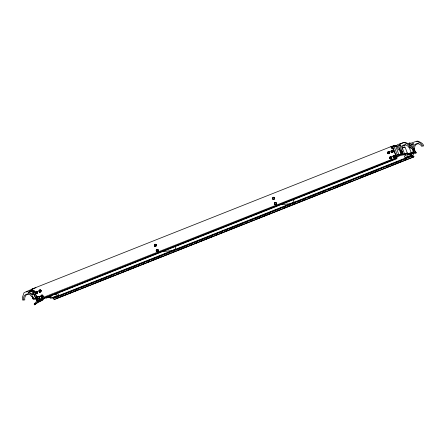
<?xml version="1.0" encoding="UTF-8"?>
<svg xmlns="http://www.w3.org/2000/svg" width="446" height="446" viewBox="0 0 446 446"><rect width="100%" height="100%" fill="white"/><g stroke="black" fill="none" stroke-linecap="round" stroke-linejoin="round"><path stroke-width="0.67" d="M401.829 152.705L402.242 153.798L400.971 153.92L399.744 150.631L400.625 150.285L400.714 148.735A4.276 4.114 84.6 0 1 402.264 145.714C404.606 143.852 407.694 145.195 409.038 147.537L409.679 147.275C409.417 144.61 405.994 143.328 403.853 142.425L397.408 144.733L396.934 145.179L396.862 146.277L396.527 146.126M399.744 150.631L401.891 150.163L401.985 148.613A4.276 4.114 84.6 0 1 403.535 145.591L405.626 144.705M413.448 152.17L412.422 149.432L413.308 149.081L413.397 147.531A4.276 4.114 84.6 0 1 414.947 144.51C417.283 142.648 420.372 143.997 421.715 146.333L422.356 146.071C422.094 143.406 418.677 142.123 416.536 141.226L410.091 143.528M412.422 149.432L414.574 148.958L414.663 147.414A4.276 4.114 84.6 0 1 416.213 144.393L418.309 143.5M409.618 143.974L409.545 145.078L409.205 144.922M401.489 152.928L401.445 153.29L400.876 152.666L400.698 151.289M37.559 291.974L36.605 291.394L37.559 291.974L37.419 292.922L36.327 293.284L35.608 292.682L35.747 291.734L36.304 291.244L37.615 291.595M36.327 293.284L37.185 292.944L37.325 292.002M37.536 297.844L38.49 298.424L37.536 297.844L37.676 296.902L38.964 296.367M38.986 291.338L39.125 290.396L40.218 290.028L40.937 290.63L40.798 291.578L39.705 291.946L38.986 291.338L39.939 291.918M39.22 291.316L39.125 290.396M38.534 296.562L39.254 297.164L39.348 298.084L39.488 297.142L38.769 296.534L37.676 296.902L38.769 296.534M39.705 291.946L40.564 291.606L40.703 290.658L40.218 290.028M40.921 296.506L41.06 295.559L41.918 295.219L42.872 295.798L42.732 296.741L41.64 297.108L40.921 296.506L41.64 297.108M41.155 296.478L41.294 295.536L42.153 295.191M41.918 295.219L42.638 295.821L42.732 296.741M154.277 245.612L154.416 244.664L155.509 244.296L156.228 244.904L156.089 245.846L154.996 246.214L154.277 245.612L155.23 246.186M154.996 246.214L155.855 245.874L155.994 244.926L155.509 244.296M156.206 250.775L156.345 249.827L157.204 249.487L158.157 250.067L158.018 251.014L156.925 251.377L156.206 250.775L156.925 251.377M156.44 250.747L156.579 249.805L157.438 249.465M157.204 249.487L157.923 250.095L158.018 251.014M272.417 198.738L272.556 197.795L273.654 197.427L274.374 198.03L274.229 198.977L273.136 199.345L272.417 198.738L273.37 199.317M273.136 199.345L273.995 199L274.134 198.057L273.654 197.427M274.351 203.9L275.305 204.48L274.351 203.9L274.491 202.958L275.093 202.462M275.349 202.618L276.068 203.22L276.163 204.14L276.303 203.198L275.583 202.59L274.491 202.958L274.636 204.268M387.702 152.995L387.842 152.047L388.934 151.679L389.653 152.287L389.514 153.229L388.421 153.597L387.702 152.995L388.656 153.575M387.936 152.967L387.842 152.047M388.421 153.597L389.28 153.257L389.419 152.309L388.934 151.679M389.631 158.157L389.771 157.215L390.629 156.869L391.582 157.449L391.443 158.397L390.35 158.759L389.631 158.157L390.35 158.759M389.865 158.135L390.005 157.187L390.863 156.847M391.081 151.651L391.226 150.703L392.318 150.341L393.038 150.943L392.898 151.891L391.8 152.253L391.081 151.651L391.226 150.703M390.629 156.869L391.348 157.477L391.443 158.397M391.8 152.253L392.664 151.913L392.803 150.971L392.318 150.341M393.015 156.814L393.155 155.871L394.013 155.531L394.966 156.111L394.827 157.053L393.734 157.421L393.015 156.814L393.734 157.421M394.013 155.531L394.732 156.133L394.827 157.053M32.614 289.153L33.238 290.742M39.521 292.347L40.48 291.639M38.049 300.911L36.828 300.855L36.533 300.069L396.377 157.583L393.489 149.354C392.519 149.382 390.278 146.656 391.934 146.26L392.079 146.65C390.373 147.147 393.004 148.669 393.428 148.875M37.687 292.95L37.107 293.407L35.842 293.05L35.596 292.381L36.349 291.238M37.642 292.955L37.57 291.6M39.727 289.9L38.975 291.043L39.85 292.097M39.198 290.346L39.27 291.706M40.491 292.063L41.199 290.926L40.369 289.867M41.071 291.612L40.993 290.251M39.571 298.123L39.75 297.432M41.662 295.062L40.909 296.205L41.779 297.259M41.127 295.514L41.205 296.869M42.955 296.78L43.128 296.088L42.303 295.035M154.561 245.975L154.439 244.62L155.018 244.168L156.284 244.525M154.31 245.306L154.483 244.614M156.418 249.782L156.49 251.137M157.025 251.533L157.756 251.494L158.464 250.357L157.633 249.297L156.373 249.788M274.457 199.011L274.63 198.325L273.805 197.266M274.385 203.599L274.558 202.908M276.386 204.179L276.358 202.819L275.048 202.467M388.444 151.551L387.691 152.694L388.566 153.747M387.908 152.002L387.987 153.357M388.522 153.753L389.252 153.714L389.96 152.577L389.129 151.517L388.399 151.556M392.631 152.37L391.32 152.019L391.075 151.35L391.828 150.207M389.843 157.165L389.62 157.856L390.495 158.91M393.121 151.924L393.093 150.564L391.783 150.213L391.248 150.664M391.672 158.43L391.594 157.076M393.879 157.572L393.004 156.518L393.757 155.375L395.022 155.732L395.05 157.092M405.676 154.94L405.486 155.582L404.288 156.094L404.901 157.555L411.29 155.219A0.669 0.647 84.6 0 0 411.658 154.349L411.312 153.575L410.114 154.115M410.114 145.675L410.699 144.543L412.806 143.707L413.375 143.88L412.037 148.479L411.034 148.68L410.426 147.325M404.483 147.303L402.649 147.899M407.31 153.023L404.483 153.719L402.264 147.777L405.085 147.08L407.31 153.023L406.05 153.853M43.624 299.444C40.553 301.273 37.23 302.667 34.459 304.897L34.147 304.066L36.037 301.914L38.356 300.95M412.45 153.602L412.946 153.418L413.291 154.199A0.669 0.647 84.6 0 1 412.924 155.063L407.059 157.388M38.278 296.406L37.525 297.549L38.401 298.603M39.042 298.569L39.794 297.426L39.499 296.763M155.782 246.331L156.535 245.189L156.239 244.525M156.356 245.88L155.091 246.37L154.517 245.98M157.711 251.499L158.246 251.048M273.158 197.299L272.406 198.437L273.281 199.49M275.857 204.625L276.609 203.482L276.314 202.819M389.207 153.714L389.737 153.268M392.586 152.376L393.166 151.924M389.798 157.17L390.373 156.719M393.177 155.827L394.398 155.342L395.228 156.401M391.716 158.43L390.451 158.915M394.52 157.538L395.095 157.087M405.966 153.619L406.746 153.201L404.489 154.138L405.587 154.037M409.406 143.266L410.13 142.954M42.337 300.247L36.5 302.672L34.972 304.64L34.939 304.083L34.398 303.988L34.732 303.871M36.533 300.069L37.442 299.985L37.392 299.344L34.554 291.756C33.589 291.784 31.343 289.058 32.998 288.662L391.934 146.26M33.651 288.478C31.103 288.261 30.596 291.628 32.173 289.526L35.78 298.368L33.673 299.199L32.447 295.915L31.566 296.267L30.49 295.18A4.276 4.114 84.6 0 0 27.373 294.009C24.374 294.276 23.03 297.382 23.538 300.041L22.595 300.063L22.3 297.688L24.051 292.665L30.334 289.922L30.975 289.928L31.75 290.697L31.683 289.777L32.357 289.51L35.557 298.274L36.789 298.106L36.862 297.61L36.717 298.184L35.641 298.352L35.892 299.166A0.669 0.647 84.6 0 0 36.723 299.556L37.475 299.255M34.275 288.306L35.903 287.659M390.568 146.951L394.888 145.324L395.15 146.188L394.682 145.708L394.008 145.976L397.196 154.795L405.42 154.015M26.191 291.952L27.992 291.232M29.798 290.519L31.599 289.805M391.376 147.08L392.58 146.606L396.795 157.382L396.946 158.665L37.698 301.1M399.276 144.37L403.485 142.703M31.811 290.976L29.704 291.818L29.397 292.336L33.383 294.823M400.865 145L399.287 145.625L398.573 147.007L399.432 149.522M36.84 291.372L35.981 291.712M413.548 143.796L411.965 144.426L411.257 145.803L412.305 148.563M275.583 202.59L274.491 202.958M394.247 155.503L393.155 155.871M397.196 154.795L396.277 155.531L395.803 155.23M36.522 298.458L33.673 299.199M398.406 154.868L398.813 154.762L399.159 155.537A0.669 0.647 84.6 0 1 398.791 156.401L396.449 157.332M400.971 153.92L398.869 154.756L395.819 146.305M400.134 154.634L402.242 153.798M38.256 298.452L39.348 298.084M275.07 204.508L276.163 204.14M396.41 156.853L397.163 156.557A0.669 0.647 84.6 0 0 397.531 155.693L397.185 154.913L396.176 155.526L395.797 155.208M401.539 150.107L403.095 154.271L404.483 153.719M36.828 300.855L395.764 158.453L396.633 158.698M37.581 300.788L396.516 158.386M50.142 296.807L49.768 297.014L50.019 297.828A0.669 0.647 84.6 0 0 50.855 298.212L57.121 295.531L56.62 294.025L55.399 294.472L54.841 294.131M409.021 146.801L411.547 153.552L413.654 152.716M414.395 152.805L411.547 153.552M162.389 251.561L171.983 250.652L175.289 249.342L175.746 248.26L175.027 246.331M412.377 155.91L53.264 298.329L53.085 297.856L412.02 155.453L412.979 157.148L413.933 156.736L413.637 155.949L412.728 156.033L412.31 155.425M53.264 298.329L412.193 155.927M56.185 298.435L59.418 297.153M60.712 296.64L63.945 295.358M65.239 294.845L67.179 294.076M69.766 293.05L72.352 292.024M74.292 291.249L78.173 289.71M82.053 288.172L85.292 286.889M86.585 286.377L89.819 285.094M91.112 284.581L93.052 283.812M95.639 282.786L98.226 281.76M100.166 280.991L106.633 278.421M107.926 277.908L111.16 276.626M112.453 276.113L114.393 275.344M116.98 274.318L118.92 273.549M121.507 272.523L124.094 271.497M126.034 270.728L137.028 266.362M138.321 265.849L140.261 265.08M142.848 264.054L144.788 263.285M147.375 262.259L149.962 261.233M151.902 260.464L162.896 256.099M164.189 255.586L166.129 254.817M168.716 253.791L170.656 253.021M173.243 251.996L175.83 250.97M177.77 250.2L187.471 246.348M190.057 245.322L191.997 244.553M194.584 243.527L196.524 242.758M199.111 241.732L201.698 240.706M203.638 239.937L213.344 236.085M215.931 235.059L217.871 234.289M220.458 233.264L222.398 232.494M224.985 231.468L227.571 230.443M229.512 229.673L234.685 227.622M235.979 227.109L239.212 225.827M240.505 225.308L243.739 224.026M246.326 223L248.266 222.231M250.853 221.205L253.44 220.179M255.38 219.41L260.553 217.358M261.847 216.845L265.08 215.563M266.373 215.05L269.607 213.762M272.194 212.736L274.134 211.967M276.721 210.941L279.308 209.915M283.188 208.377L286.421 207.095M287.715 206.582L290.948 205.299M292.242 204.786L295.475 203.504M298.062 202.473L300.002 201.703M302.589 200.678L305.175 199.652M309.056 198.113L312.289 196.831M313.583 196.318L316.816 195.036M318.11 194.523L321.343 193.241M322.636 192.728L325.87 191.44M328.457 190.414L331.043 189.388M334.924 187.85L338.157 186.567M339.456 186.054L342.69 184.772M343.983 184.259L347.217 182.977M348.51 182.464L351.743 181.176M360.797 177.586L364.031 176.304M365.324 175.791L368.558 174.509M369.851 173.996L373.085 172.714M374.378 172.201L377.611 170.918M386.665 167.322L389.899 166.04M391.192 165.527L394.426 164.245M395.719 163.732L398.953 162.45M400.246 161.937L402.186 161.168M404.773 160.142L406.713 159.373M55.644 298.876L413.933 156.736M53.442 298.307L53.899 299.411L54.362 299.517L413.297 157.115M407.56 155.035L413.47 152.805L416.386 152.922L416.386 152.37L415.666 152.097M406.925 154.193L412.701 152.03M412.812 152.933L407.07 155.085L405.994 155.096M405.576 153.569L403.095 154.271M408.681 143.356L409.907 142.921M28.639 293.886C25.639 294.154 24.296 297.259 24.803 299.918L23.861 299.946M404.087 142.464L405.119 142.307C407.265 143.205 410.682 144.487 410.944 147.152L410.303 147.414M416.765 141.259L417.802 141.103C419.942 142.006 423.365 143.289 423.628 145.953L422.685 145.998M35.608 292.682L36.561 293.262M415.834 152.186L414.172 152.147M396.427 145.441L393.69 145.697M394.336 146.004L392.335 146.232M395.061 146.227L397.118 146.032M399.17 145.836L400.541 145.708M393.366 146.885L391.326 147.074L391.677 148.016M391.543 147.425L392.915 147.297M391.85 148.485L393.896 148.289M400.625 150.285L401.891 150.163M413.308 149.081L414.574 148.958M406.791 153.887L408.843 153.692M410.9 153.496L412.957 153.301M398.73 154.807L405.581 154.16M409.69 153.77L411.061 153.641M398.64 155.202L405.492 154.55M408.921 154.227L410.972 154.032M398.914 155.269L405.765 154.617M408.508 154.361L411.251 154.099M280.528 204.692L290.123 203.783L293.429 202.467L293.892 201.386L293.167 199.457M31.566 296.267L32.831 296.144M47.728 296.958L49.099 296.83M45.832 297.298L51.178 296.746M45.994 297.382L50.788 296.93M37.687 299.316L34.331 290.848M54.997 299.132L54.245 299.205L54.362 299.517M390.328 156.719L391.064 156.68M393.835 157.572L394.565 157.533M273.114 197.299L273.85 197.26L274.675 198.319L274.502 199.011L273.236 199.496M275.901 204.619L274.591 204.274M39.683 289.906L40.419 289.861M39.806 292.097L40.536 292.058M41.617 295.068L42.348 295.029L43.173 296.088L43 296.774L41.734 297.265M38.356 298.603L39.086 298.564M391.298 158.882L390.339 158.564M35.936 299.076L35.195 298.686M414.111 153.039L415.834 153.078L415.494 152.627M171.375 250.607L171.983 250.652M414.128 152.092L413.225 150.224L413.682 150.419M32.458 297.108L32.346 298.034L32.965 299.01L33.049 298.329M391.945 152.404L391.12 151.35M389.085 151.523L389.665 151.913M391.014 156.685L391.638 157.07M157.589 249.303L158.168 249.693M156.446 251.143L157.07 251.527M36.466 293.435L35.641 292.375M38.919 296.373L39.543 296.757M50.253 296.807L50.85 296.841L51 296.295M406.1 157.07L406.529 157.405M58.253 293.869L58.855 294.834L58.348 295.737L52.489 298.062A0.669 0.647 84.6 0 1 51.652 297.672M53.793 298.435L53.381 297.828M404.405 145.669L404.639 146.104L404.528 145.468M33.428 297.605L33.74 298.251M34.27 290.803L34.493 291.271M401.01 150.514L401.422 151.607M393.043 150.57L393.294 151.239M395.468 157.667L395.764 158.453M393.049 156.513L393.3 157.182M389.665 157.856L389.916 158.52M40.881 290.357L40.999 290.669M37.57 297.543L37.821 298.212M399.649 148.117L399.354 149.683L398.35 149.884L397.308 147.124L398.016 145.747L400.436 144.894L400.759 145.552L399.649 148.117M402.571 152.499L402.526 152.861L401.957 152.237L401.779 150.86L402.571 152.499M415.254 151.294L415.209 151.662L414.635 151.038L414.462 149.655L415.254 151.294M28.193 292.141L28.382 292.849L29.765 293.295L31.738 294.806L32.987 294.399L32.134 291.857L30.952 291.132L28.193 292.141M48.458 297.164L46.356 298L49.729 297.047L48.458 297.164"/></g></svg>
